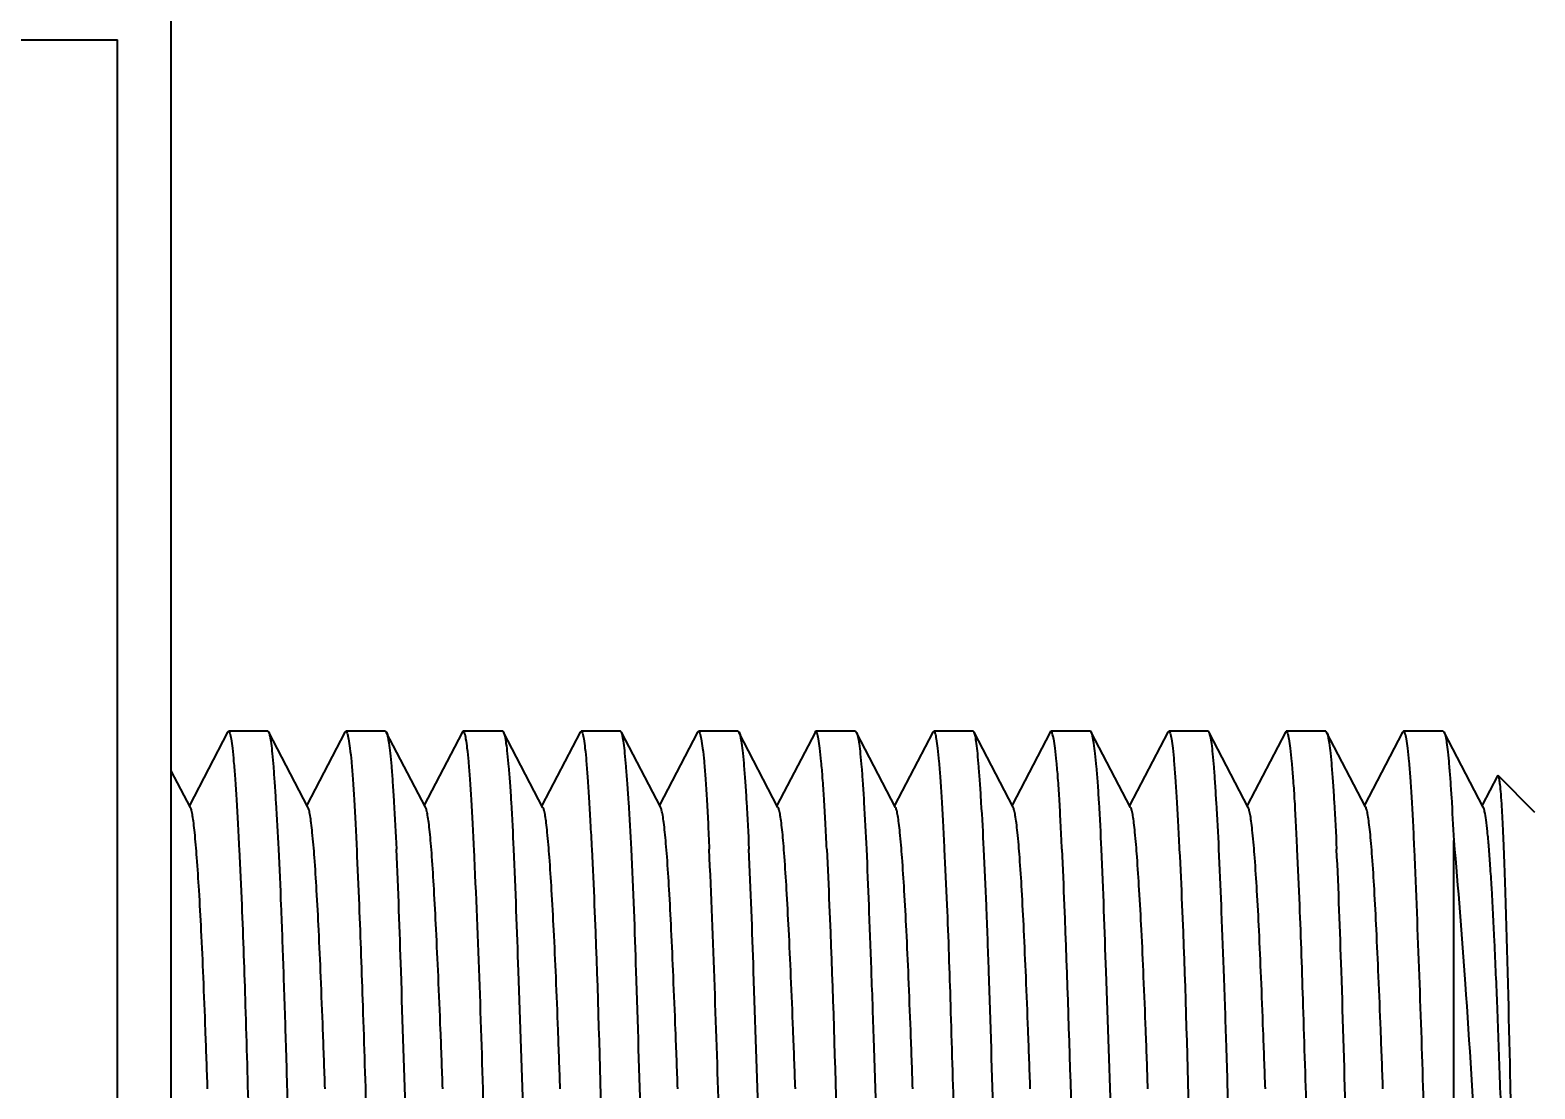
# Model space of a CAD drawing. Header units: millimetres. Extents: x 1035 to 2065, y 1005 to 1731.
# Drawn here: x 1407.97 to 1431.14, y 1283.4 to 1299.7 of the extents above; entities that cross this region are included whole.
import ezdxf

# ---------------------------------------------------------------- set-up
doc = ezdxf.new("R2010")
doc.units = ezdxf.units.MM
doc.layers.add('标注', color=1, linetype='Continuous')
doc.styles.add('Daelim Dimension', font='')
doc.styles.get('Daelim Dimension').set_extended_font_data('NanumGothic')
doc.dimstyles.new('DEFAULT', dxfattribs={"dimscale": 2, "dimtxt": 2, "dimasz": 2, "dimexe": 0, "dimexo": 2, "dimgap": 1, "dimtad": 1, "dimdec": 1, "dimzin": 9, "dimdsep": 46, "dimtxsty": 'Daelim Dimension', "dimcen": 0.5, "dimclrd": 252, "dimclre": 252, "dimclrt": 3, "dimadec": 1, "dimazin": 0, "dimtfac": 1, "dimtdec": 1, "dimtix": 1, "dimtmove": 0, "dimatfit": 3, "dimfxl": 1, "dimtolj": 1, "dimtzin": 1, "dimlwd": 9, "dimlwe": 9, "dimarcsym": 0})

# ---------------------------------------------------------------- blocks, each defined once
blk = doc.blocks.new('*D1')
at = {"layer": 'Defpoints', "color": 0, "transparency": 16777216}
for p in [(1167.456, 1411.888), (1412.495, 1245.923), (1167.456, 1219.145)]:
    blk.add_point(p, dxfattribs=at)
at = {"layer": '标注', "color": 5, "lineweight": 9, "transparency": 16777216}
for p, q in [((1167.456, 1407.888), (1167.456, 1219.145)), ((1412.495, 1241.923), (1412.495, 1219.145)), ((1408.495, 1219.145), (1171.456, 1219.145))]:
    blk.add_line(p, q, dxfattribs=at)
at = {"layer": '标注', "color": 5, "transparency": 16777216}
for points in [[(1171.456, 1219.812), (1171.456, 1218.479), (1167.456, 1219.145)], [(1408.495, 1219.812), (1408.495, 1218.479), (1412.495, 1219.145)]]:
    blk.add_solid(points, dxfattribs=at)
at = {"layer": '标注', "color": 7, "transparency": 16777216, "insert": (1289.976, 1228.766), "char_height": 14, "attachment_point": 5, "style": 'Daelim Dimension'}
blk.add_mtext('\\A1;245', dxfattribs=at)
blk = doc.blocks.new('*D3')
at = {"layer": 'Defpoints', "color": 0, "transparency": 16777216}
for p in [(1241.39, 1396.817), (1412.495, 1248.343), (1412.495, 1245.923)]:
    blk.add_point(p, dxfattribs=at)
at = {"layer": '标注', "color": 5, "lineweight": 9, "transparency": 16777216}
for p, q in [((1241.39, 1392.817), (1241.39, 1248.343)), ((1412.495, 1249.923), (1412.495, 1248.343)), ((1245.39, 1248.343), (1408.495, 1248.343))]:
    blk.add_line(p, q, dxfattribs=at)
at = {"layer": '标注', "color": 5, "transparency": 16777216}
for points in [[(1245.39, 1249.009), (1245.39, 1247.676), (1241.39, 1248.343)], [(1408.495, 1249.009), (1408.495, 1247.676), (1412.495, 1248.343)]]:
    blk.add_solid(points, dxfattribs=at)
at = {"layer": '标注', "color": 7, "transparency": 16777216, "insert": (1326.942, 1257.813), "char_height": 14, "attachment_point": 5, "style": 'Daelim Dimension'}
blk.add_mtext('\\A1;171', dxfattribs=at)

msp = doc.modelspace()

# ---------------------------------------------------------------- linework, layer by layer
at = {"color": 7, "linetype": 'Continuous'}
for p, q in [((1410.141, 1282.83), (1410.141, 1305.059)), ((1406.655, 1299.553), (1409.314, 1299.553)), ((1409.314, 1245.045), (1409.314, 1299.553)), ((1411.009, 1288.891), (1410.42, 1287.761)), ((1411.008, 1288.891), (1411.022, 1288.905)), ((1411.629, 1288.905), (1411.022, 1288.905)), ((1411.645, 1288.89), (1411.63, 1288.905)), ((1412.246, 1287.738), (1411.645, 1288.89)), ((1412.816, 1288.893), (1412.23, 1287.768)), ((1412.816, 1288.893), (1412.828, 1288.905)), ((1413.44, 1288.905), (1412.829, 1288.905)), ((1413.44, 1288.905), (1413.454, 1288.893)), ((1414.054, 1287.736), (1413.451, 1288.893)), ((1414.623, 1288.889), (1414.038, 1287.767)), ((1414.638, 1288.905), (1414.623, 1288.889)), ((1415.246, 1288.905), (1414.638, 1288.905)), ((1415.261, 1288.89), (1415.246, 1288.905)), ((1415.865, 1287.729), (1415.259, 1288.89)), ((1416.438, 1288.89), (1415.849, 1287.761)), ((1416.437, 1288.89), (1416.452, 1288.905)), ((1417.06, 1288.905), (1416.452, 1288.905)), ((1417.074, 1288.892), (1417.06, 1288.905)), ((1417.674, 1287.74), (1417.074, 1288.892)), ((1418.244, 1288.892), (1417.659, 1287.769)), ((1418.244, 1288.892), (1418.258, 1288.905)), ((1418.87, 1288.905), (1418.258, 1288.905)), ((1418.87, 1288.905), (1418.884, 1288.892)), ((1419.484, 1287.732), (1418.879, 1288.892)), ((1420.055, 1288.889), (1419.468, 1287.763)), ((1420.068, 1288.905), (1420.052, 1288.889)), ((1420.677, 1288.905), (1420.068, 1288.905)), ((1420.677, 1288.905), (1420.692, 1288.889)), ((1421.296, 1287.73), (1420.691, 1288.889)), ((1421.869, 1288.892), (1421.28, 1287.762)), ((1421.869, 1288.892), (1421.883, 1288.905)), ((1422.49, 1288.905), (1421.882, 1288.905)), ((1423.105, 1287.739), (1422.505, 1288.891)), ((1423.676, 1288.893), (1423.09, 1287.769)), ((1423.688, 1288.905), (1423.676, 1288.893)), ((1424.296, 1288.905), (1423.689, 1288.905)), ((1424.31, 1288.891), (1424.296, 1288.905)), ((1424.915, 1287.73), (1424.309, 1288.891)), ((1425.488, 1288.89), (1424.899, 1287.761)), ((1425.487, 1288.89), (1425.502, 1288.905)), ((1426.108, 1288.905), (1425.502, 1288.905)), ((1426.124, 1288.889), (1426.108, 1288.905)), ((1426.726, 1287.734), (1426.124, 1288.889)), ((1427.299, 1288.893), (1426.71, 1287.765)), ((1427.298, 1288.893), (1427.31, 1288.905)), ((1427.92, 1288.905), (1427.31, 1288.905)), ((1427.92, 1288.905), (1427.934, 1288.893)), ((1428.534, 1287.74), (1427.933, 1288.893)), ((1429.104, 1288.891), (1428.519, 1287.769)), ((1429.118, 1288.905), (1429.104, 1288.891)), ((1429.73, 1288.905), (1429.119, 1288.905)), ((1429.73, 1288.905), (1429.745, 1288.891)), ((1430.345, 1287.739), (1429.745, 1288.891)), ((1410.436, 1287.73), (1410.141, 1288.295)), ((1430.563, 1288.218), (1430.329, 1287.77)), ((1430.563, 1288.219), (1430.573, 1288.223)), ((1431.141, 1287.655), (1430.573, 1288.223)), ((1429.891, 1282.531), (1429.891, 1287.222))]:
    msp.add_line(p, q, dxfattribs=at)
for centre, radius, start, end in [((1195.504, 1277.041), 219.531, 1.52277, 2.62389), ((1132.388, 1274.628), 286.309, 1.64765, 2.49488), ((1133.592, 1274.292), 295.97, 1.7225, 2.47844)]:
    msp.add_arc(centre, radius, start, end, dxfattribs=at)
for points, knots in [([(1411.022, 1288.905), (1411.026, 1288.905), (1411.036, 1288.894), (1411.049, 1288.856), (1411.066, 1288.769), (1411.084, 1288.625), (1411.104, 1288.423), (1411.125, 1288.166), (1411.145, 1287.855), (1411.166, 1287.49), (1411.179, 1287.23), (1411.186, 1287.091)], [0, 0, 0, 0, 0.006781, 0.019886, 0.068779, 0.148737, 0.259667, 0.401054, 0.572244, 0.772316, 1, 1, 1, 1]), ([(1411.796, 1287.091), (1411.784, 1287.331), (1411.765, 1287.67), (1411.738, 1288.091), (1411.72, 1288.341), (1411.703, 1288.545), (1411.686, 1288.703), (1411.668, 1288.813), (1411.655, 1288.871), (1411.645, 1288.89)], [0, 0, 0, 0, 0.398727, 0.562479, 0.701337, 0.814811, 0.902479, 0.964143, 1, 1, 1, 1]), ([(1412.828, 1288.905), (1412.833, 1288.905), (1412.842, 1288.894), (1412.85, 1288.872), (1412.861, 1288.835), (1412.876, 1288.758), (1412.895, 1288.625), (1412.917, 1288.424), (1412.938, 1288.166), (1412.959, 1287.855), (1412.978, 1287.49), (1412.99, 1287.23), (1412.996, 1287.091)], [0, 0, 0, 0, 0.006754, 0.019933, 0.040632, 0.069047, 0.149134, 0.260106, 0.401457, 0.572549, 0.77248, 1, 1, 1, 1]), ([(1413.454, 1288.893), (1413.464, 1288.875), (1413.477, 1288.819), (1413.496, 1288.711), (1413.514, 1288.555), (1413.533, 1288.351), (1413.551, 1288.1), (1413.578, 1287.675), (1413.596, 1287.333), (1413.607, 1287.091)], [0, 0, 0, 0, 0.034066, 0.094474, 0.181419, 0.294688, 0.433831, 0.598336, 1, 1, 1, 1]), ([(1414.805, 1287.091), (1414.798, 1287.23), (1414.786, 1287.49), (1414.765, 1287.855), (1414.744, 1288.166), (1414.724, 1288.423), (1414.703, 1288.625), (1414.684, 1288.769), (1414.666, 1288.856), (1414.652, 1288.894), (1414.642, 1288.905), (1414.638, 1288.905)], [0, 0, 0, 0, 0.227526, 0.427483, 0.598575, 0.739875, 0.850763, 0.930768, 0.979818, 0.99305, 1, 1, 1, 1]), ([(1415.417, 1287.091), (1415.406, 1287.332), (1415.389, 1287.67), (1415.362, 1288.093), (1415.342, 1288.343), (1415.323, 1288.547), (1415.304, 1288.704), (1415.285, 1288.814), (1415.271, 1288.871), (1415.261, 1288.89)], [0, 0, 0, 0, 0.398888, 0.562719, 0.701626, 0.815112, 0.902764, 0.964332, 1, 1, 1, 1]), ([(1416.452, 1288.905), (1416.456, 1288.905), (1416.466, 1288.894), (1416.48, 1288.856), (1416.497, 1288.769), (1416.515, 1288.625), (1416.535, 1288.423), (1416.554, 1288.166), (1416.574, 1287.854), (1416.595, 1287.49), (1416.609, 1287.23), (1416.616, 1287.091)], [0, 0, 0, 0, 0.006924, 0.020105, 0.069034, 0.14897, 0.259849, 0.401176, 0.572348, 0.772385, 1, 1, 1, 1]), ([(1417.227, 1287.091), (1417.214, 1287.333), (1417.195, 1287.673), (1417.167, 1288.097), (1417.148, 1288.348), (1417.13, 1288.552), (1417.113, 1288.709), (1417.096, 1288.817), (1417.084, 1288.874), (1417.074, 1288.892)], [0, 0, 0, 0, 0.400947, 0.565286, 0.704381, 0.817716, 0.904839, 0.965539, 1, 1, 1, 1]), ([(1418.258, 1288.905), (1418.262, 1288.905), (1418.272, 1288.894), (1418.287, 1288.856), (1418.306, 1288.77), (1418.327, 1288.626), (1418.348, 1288.424), (1418.369, 1288.167), (1418.389, 1287.855), (1418.408, 1287.49), (1418.419, 1287.23), (1418.425, 1287.091)], [0, 0, 0, 0, 0.00698, 0.02025, 0.069375, 0.149429, 0.260325, 0.401598, 0.572624, 0.772512, 1, 1, 1, 1]), ([(1418.884, 1288.892), (1418.894, 1288.874), (1418.907, 1288.817), (1418.926, 1288.709), (1418.944, 1288.552), (1418.963, 1288.349), (1418.981, 1288.098), (1419.009, 1287.674), (1419.026, 1287.333), (1419.037, 1287.091)], [0, 0, 0, 0, 0.034498, 0.095221, 0.18235, 0.295673, 0.434752, 0.59908, 1, 1, 1, 1]), ([(1420.235, 1287.091), (1420.228, 1287.23), (1420.215, 1287.49), (1420.195, 1287.854), (1420.174, 1288.166), (1420.154, 1288.423), (1420.133, 1288.625), (1420.114, 1288.769), (1420.096, 1288.856), (1420.082, 1288.894), (1420.072, 1288.905), (1420.068, 1288.905)], [0, 0, 0, 0, 0.227525, 0.427461, 0.598537, 0.739836, 0.850734, 0.93075, 0.979809, 0.993047, 1, 1, 1, 1]), ([(1420.692, 1288.889), (1420.702, 1288.87), (1420.717, 1288.811), (1420.736, 1288.701), (1420.755, 1288.543), (1420.773, 1288.339), (1420.791, 1288.089), (1420.818, 1287.668), (1420.835, 1287.331), (1420.846, 1287.091)], [0, 0, 0, 0, 0.036485, 0.098621, 0.186553, 0.300085, 0.438823, 0.60229, 1, 1, 1, 1]), ([(1421.883, 1288.905), (1421.887, 1288.905), (1421.896, 1288.894), (1421.909, 1288.856), (1421.926, 1288.769), (1421.944, 1288.625), (1421.964, 1288.423), (1421.985, 1288.167), (1422.006, 1287.855), (1422.026, 1287.491), (1422.039, 1287.231), (1422.046, 1287.092)], [0, 0, 0, 0, 0.006713, 0.019794, 0.068682, 0.148661, 0.259629, 0.40105, 0.572258, 0.772327, 1, 1, 1, 1]), ([(1422.505, 1288.891), (1422.504, 1288.893), (1422.501, 1288.899), (1422.495, 1288.905), (1422.49, 1288.905)], [0, 0, 0, 0, 0.344267, 1, 1, 1, 1]), ([(1422.656, 1287.092), (1422.644, 1287.332), (1422.625, 1287.671), (1422.597, 1288.093), (1422.579, 1288.343), (1422.562, 1288.547), (1422.545, 1288.704), (1422.528, 1288.814), (1422.515, 1288.872), (1422.505, 1288.891)], [0, 0, 0, 0, 0.399237, 0.563156, 0.702082, 0.815522, 0.903061, 0.964479, 1, 1, 1, 1]), ([(1423.856, 1287.091), (1423.85, 1287.23), (1423.838, 1287.49), (1423.819, 1287.855), (1423.799, 1288.166), (1423.777, 1288.424), (1423.756, 1288.625), (1423.737, 1288.758), (1423.721, 1288.835), (1423.71, 1288.872), (1423.702, 1288.894), (1423.692, 1288.905), (1423.688, 1288.905)], [0, 0, 0, 0, 0.227493, 0.427402, 0.598472, 0.739804, 0.850765, 0.930856, 0.95928, 0.979996, 0.993202, 1, 1, 1, 1]), ([(1424.467, 1287.091), (1424.456, 1287.332), (1424.439, 1287.671), (1424.412, 1288.094), (1424.392, 1288.344), (1424.372, 1288.548), (1424.353, 1288.706), (1424.334, 1288.815), (1424.32, 1288.872), (1424.31, 1288.891)], [0, 0, 0, 0, 0.399401, 0.563339, 0.702288, 0.815747, 0.903277, 0.964649, 1, 1, 1, 1]), ([(1425.502, 1288.905), (1425.506, 1288.905), (1425.516, 1288.895), (1425.53, 1288.856), (1425.548, 1288.77), (1425.566, 1288.625), (1425.585, 1288.424), (1425.604, 1288.166), (1425.624, 1287.855), (1425.645, 1287.49), (1425.658, 1287.23), (1425.665, 1287.091)], [0, 0, 0, 0, 0.006979, 0.020173, 0.069112, 0.149033, 0.259882, 0.401183, 0.572318, 0.772352, 1, 1, 1, 1]), ([(1426.276, 1287.091), (1426.265, 1287.33), (1426.246, 1287.668), (1426.219, 1288.088), (1426.202, 1288.338), (1426.185, 1288.542), (1426.167, 1288.7), (1426.149, 1288.81), (1426.134, 1288.869), (1426.124, 1288.889)], [0, 0, 0, 0, 0.397441, 0.560841, 0.699547, 0.813086, 0.901072, 0.96332, 1, 1, 1, 1]), ([(1427.31, 1288.905), (1427.314, 1288.905), (1427.324, 1288.894), (1427.331, 1288.872), (1427.341, 1288.835), (1427.356, 1288.758), (1427.374, 1288.625), (1427.395, 1288.424), (1427.417, 1288.166), (1427.438, 1287.855), (1427.457, 1287.49), (1427.47, 1287.23), (1427.476, 1287.091)], [0, 0, 0, 0, 0.006663, 0.01975, 0.040369, 0.06872, 0.148744, 0.259737, 0.401158, 0.572341, 0.772371, 1, 1, 1, 1]), ([(1427.934, 1288.893), (1427.944, 1288.874), (1427.957, 1288.818), (1427.976, 1288.71), (1427.994, 1288.553), (1428.013, 1288.349), (1428.032, 1288.098), (1428.058, 1287.674), (1428.075, 1287.333), (1428.087, 1287.091)], [0, 0, 0, 0, 0.034392, 0.095043, 0.18214, 0.295462, 0.434554, 0.598903, 1, 1, 1, 1]), ([(1429.286, 1287.091), (1429.28, 1287.23), (1429.268, 1287.49), (1429.249, 1287.854), (1429.229, 1288.166), (1429.208, 1288.423), (1429.187, 1288.625), (1429.167, 1288.77), (1429.148, 1288.856), (1429.133, 1288.894), (1429.122, 1288.905), (1429.118, 1288.905)], [0, 0, 0, 0, 0.227403, 0.427236, 0.598228, 0.739473, 0.850359, 0.930428, 0.979609, 0.992937, 1, 1, 1, 1]), ([(1429.745, 1288.891), (1429.754, 1288.873), (1429.767, 1288.819), (1429.785, 1288.718), (1429.802, 1288.572), (1429.82, 1288.383), (1429.838, 1288.151), (1429.864, 1287.759), (1429.88, 1287.445), (1429.891, 1287.222)], [0, 0, 0, 0, 0.035914, 0.097572, 0.185206, 0.298599, 0.437378, 0.601085, 1, 1, 1, 1]), ([(1430.573, 1288.223), (1430.576, 1288.219), (1430.581, 1288.205), (1430.588, 1288.178), (1430.594, 1288.137), (1430.604, 1288.056), (1430.616, 1287.922), (1430.629, 1287.721), (1430.643, 1287.468), (1430.656, 1287.165), (1430.67, 1286.813), (1430.678, 1286.562), (1430.683, 1286.429)], [0, 0, 0, 0, 0.008439, 0.024, 0.046918, 0.077226, 0.159958, 0.271928, 0.412648, 0.581563, 0.777755, 1, 1, 1, 1]), ([(1410.7, 1283.4), (1410.69, 1283.7), (1410.67, 1284.272), (1410.638, 1285.085), (1410.606, 1285.804), (1410.573, 1286.419), (1410.539, 1286.922), (1410.511, 1287.267), (1410.488, 1287.481), (1410.472, 1287.594), (1410.457, 1287.675), (1410.445, 1287.718), (1410.438, 1287.734)], [0, 0, 0, 0, 0.207422, 0.39539, 0.56167, 0.704148, 0.820789, 0.909638, 0.943167, 0.969366, 0.988267, 1, 1, 1, 1]), ([(1412.51, 1283.4), (1412.499, 1283.702), (1412.478, 1284.276), (1412.446, 1285.09), (1412.415, 1285.808), (1412.383, 1286.421), (1412.351, 1286.923), (1412.322, 1287.268), (1412.298, 1287.483), (1412.282, 1287.597), (1412.266, 1287.679), (1412.253, 1287.723), (1412.246, 1287.738)], [0, 0, 0, 0, 0.208026, 0.396084, 0.561874, 0.703584, 0.819617, 0.908512, 0.942364, 0.968953, 0.988169, 1, 1, 1, 1]), ([(1414.322, 1283.399), (1414.311, 1283.702), (1414.29, 1284.28), (1414.256, 1285.099), (1414.222, 1285.822), (1414.19, 1286.437), (1414.163, 1286.878), (1414.14, 1287.172), (1414.124, 1287.346), (1414.108, 1287.49), (1414.092, 1287.602), (1414.076, 1287.681), (1414.063, 1287.724), (1414.055, 1287.739)], [0, 0, 0, 0, 0.209043, 0.398481, 0.565514, 0.707531, 0.822917, 0.870278, 0.910602, 0.943786, 0.969754, 0.988471, 1, 1, 1, 1]), ([(1416.131, 1283.4), (1416.12, 1283.701), (1416.1, 1284.275), (1416.068, 1285.089), (1416.035, 1285.809), (1416.002, 1286.425), (1415.969, 1286.927), (1415.941, 1287.271), (1415.918, 1287.483), (1415.903, 1287.595), (1415.887, 1287.676), (1415.875, 1287.719), (1415.868, 1287.734)], [0, 0, 0, 0, 0.207811, 0.396228, 0.562902, 0.705557, 0.821977, 0.91024, 0.943534, 0.969565, 0.988348, 1, 1, 1, 1]), ([(1417.941, 1283.4), (1417.93, 1283.702), (1417.909, 1284.279), (1417.875, 1285.097), (1417.843, 1285.818), (1417.812, 1286.431), (1417.784, 1286.873), (1417.761, 1287.168), (1417.744, 1287.344), (1417.728, 1287.488), (1417.712, 1287.602), (1417.695, 1287.682), (1417.683, 1287.725), (1417.675, 1287.74)], [0, 0, 0, 0, 0.208851, 0.397831, 0.564129, 0.705814, 0.821406, 0.869016, 0.909637, 0.943136, 0.969402, 0.98835, 1, 1, 1, 1]), ([(1419.752, 1283.4), (1419.741, 1283.702), (1419.72, 1284.278), (1419.687, 1285.096), (1419.653, 1285.819), (1419.62, 1286.434), (1419.592, 1286.876), (1419.57, 1287.17), (1419.554, 1287.344), (1419.538, 1287.487), (1419.522, 1287.599), (1419.507, 1287.679), (1419.494, 1287.721), (1419.487, 1287.736)], [0, 0, 0, 0, 0.208638, 0.397815, 0.564937, 0.707435, 0.823086, 0.870466, 0.910754, 0.943873, 0.969781, 0.98846, 1, 1, 1, 1]), ([(1421.56, 1283.4), (1421.55, 1283.7), (1421.529, 1284.272), (1421.498, 1285.085), (1421.466, 1285.803), (1421.433, 1286.418), (1421.4, 1286.921), (1421.371, 1287.267), (1421.348, 1287.481), (1421.332, 1287.594), (1421.317, 1287.675), (1421.305, 1287.718), (1421.298, 1287.734)], [0, 0, 0, 0, 0.207347, 0.395212, 0.561385, 0.703793, 0.820447, 0.909438, 0.943046, 0.969304, 0.988245, 1, 1, 1, 1]), ([(1423.37, 1283.399), (1423.36, 1283.701), (1423.338, 1284.276), (1423.306, 1285.091), (1423.274, 1285.809), (1423.243, 1286.423), (1423.211, 1286.924), (1423.183, 1287.269), (1423.158, 1287.484), (1423.142, 1287.599), (1423.125, 1287.68), (1423.113, 1287.724), (1423.105, 1287.739)], [0, 0, 0, 0, 0.208219, 0.396458, 0.562315, 0.704001, 0.819938, 0.908704, 0.942494, 0.969031, 0.988203, 1, 1, 1, 1]), ([(1425.181, 1283.4), (1425.171, 1283.701), (1425.15, 1284.276), (1425.118, 1285.091), (1425.085, 1285.812), (1425.051, 1286.428), (1425.018, 1286.929), (1424.991, 1287.272), (1424.968, 1287.484), (1424.953, 1287.596), (1424.937, 1287.676), (1424.925, 1287.719), (1424.917, 1287.734)], [0, 0, 0, 0, 0.208009, 0.396627, 0.563443, 0.706124, 0.822375, 0.910428, 0.943655, 0.969639, 0.988381, 1, 1, 1, 1]), ([(1426.99, 1283.4), (1426.979, 1283.7), (1426.959, 1284.272), (1426.927, 1285.084), (1426.896, 1285.801), (1426.864, 1286.415), (1426.831, 1286.918), (1426.802, 1287.264), (1426.778, 1287.48), (1426.762, 1287.594), (1426.746, 1287.676), (1426.735, 1287.72), (1426.727, 1287.735)], [0, 0, 0, 0, 0.207354, 0.394985, 0.560778, 0.702812, 0.819304, 0.908567, 0.942491, 0.969046, 0.988173, 1, 1, 1, 1]), ([(1428.801, 1283.4), (1428.79, 1283.703), (1428.769, 1284.28), (1428.735, 1285.098), (1428.703, 1285.819), (1428.672, 1286.433), (1428.644, 1286.875), (1428.621, 1287.169), (1428.604, 1287.345), (1428.588, 1287.489), (1428.572, 1287.602), (1428.555, 1287.682), (1428.543, 1287.725), (1428.535, 1287.74)], [0, 0, 0, 0, 0.208952, 0.398083, 0.564515, 0.706217, 0.821745, 0.869293, 0.909849, 0.943284, 0.969484, 0.988378, 1, 1, 1, 1]), ([(1431.041, 1270.006), (1431.007, 1270.736), (1430.946, 1272.366), (1430.863, 1274.984), (1430.794, 1277.369), (1430.737, 1279.342), (1430.694, 1280.792), (1430.651, 1282.174), (1430.608, 1283.456), (1430.566, 1284.61), (1430.523, 1285.609), (1430.486, 1286.334), (1430.456, 1286.82), (1430.434, 1287.108), (1430.413, 1287.344), (1430.393, 1287.525), (1430.372, 1287.651), (1430.357, 1287.718), (1430.345, 1287.74)], [0, 0, 0, 0, 0.123523, 0.275618, 0.44252, 0.52684, 0.609166, 0.687635, 0.760473, 0.82601, 0.882748, 0.929442, 0.948677, 0.965002, 0.978336, 0.988633, 0.995858, 1, 1, 1, 1]), ([(1429.891, 1287.223), (1429.959, 1286.49), (1430.086, 1284.826), (1430.189, 1283.162), (1430.245, 1282.233)], [0, 0, 0, 0, 0.441987, 1, 1, 1, 1]), ([(1411.186, 1287.091), (1411.2, 1286.804), (1411.238, 1286.001), (1411.284, 1284.596), (1411.316, 1283.477), (1411.334, 1282.875)], [0, 0, 0, 0, 0.204175, 0.571613, 1, 1, 1, 1]), ([(1411.944, 1282.827), (1411.933, 1283.242), (1411.911, 1284.036), (1411.874, 1285.168), (1411.837, 1286.174), (1411.811, 1286.802), (1411.796, 1287.091)], [0, 0, 0, 0, 0.291784, 0.558623, 0.796075, 1, 1, 1, 1]), ([(1412.996, 1287.091), (1413.009, 1286.804), (1413.044, 1285.998), (1413.092, 1284.588), (1413.129, 1283.465), (1413.148, 1282.861)], [0, 0, 0, 0, 0.204087, 0.571537, 1, 1, 1, 1]), ([(1413.754, 1282.832), (1413.73, 1283.625), (1413.686, 1285.045), (1413.638, 1286.465), (1413.607, 1287.091)], [0, 0, 0, 0, 0.558615, 1, 1, 1, 1]), ([(1415.567, 1282.83), (1415.544, 1283.623), (1415.494, 1285.044), (1415.444, 1286.465), (1415.417, 1287.091)], [0, 0, 0, 0, 0.558625, 1, 1, 1, 1]), ([(1416.616, 1287.091), (1416.63, 1286.805), (1416.696, 1285.401), (1416.732, 1283.997), (1416.764, 1282.879)], [0, 0, 0, 0, 0.204193, 1, 1, 1, 1]), ([(1417.373, 1282.827), (1417.351, 1283.621), (1417.309, 1285.043), (1417.259, 1286.464), (1417.227, 1287.091)], [0, 0, 0, 0, 0.558617, 1, 1, 1, 1]), ([(1419.186, 1282.818), (1419.161, 1283.614), (1419.115, 1285.039), (1419.066, 1286.463), (1419.037, 1287.091)], [0, 0, 0, 0, 0.558695, 1, 1, 1, 1]), ([(1420.235, 1287.091), (1420.249, 1286.804), (1420.314, 1285.397), (1420.356, 1283.989), (1420.386, 1282.868)], [0, 0, 0, 0, 0.204134, 1, 1, 1, 1]), ([(1420.846, 1287.091), (1420.859, 1286.801), (1420.883, 1286.174), (1420.921, 1285.167), (1420.962, 1284.035), (1420.986, 1283.24), (1420.998, 1282.825)], [0, 0, 0, 0, 0.203899, 0.441356, 0.708211, 1, 1, 1, 1]), ([(1422.046, 1287.092), (1422.06, 1286.806), (1422.098, 1286.005), (1422.143, 1284.603), (1422.176, 1283.487), (1422.194, 1282.886)], [0, 0, 0, 0, 0.2042, 0.57165, 1, 1, 1, 1]), ([(1422.805, 1282.833), (1422.783, 1283.626), (1422.749, 1284.757), (1422.697, 1286.176), (1422.671, 1286.803), (1422.656, 1287.092)], [0, 0, 0, 0, 0.558646, 0.796067, 1, 1, 1, 1]), ([(1423.856, 1287.091), (1423.869, 1286.804), (1423.928, 1285.397), (1423.972, 1283.989), (1424.006, 1282.869)], [0, 0, 0, 0, 0.204119, 1, 1, 1, 1]), ([(1424.617, 1282.821), (1424.593, 1283.616), (1424.544, 1285.04), (1424.494, 1286.463), (1424.467, 1287.091)], [0, 0, 0, 0, 0.558681, 1, 1, 1, 1]), ([(1425.665, 1287.091), (1425.68, 1286.805), (1425.746, 1285.4), (1425.783, 1283.994), (1425.814, 1282.875)], [0, 0, 0, 0, 0.204177, 1, 1, 1, 1]), ([(1426.426, 1282.825), (1426.415, 1283.24), (1426.393, 1284.035), (1426.353, 1285.167), (1426.314, 1286.174), (1426.29, 1286.801), (1426.276, 1287.091)], [0, 0, 0, 0, 0.29179, 0.558639, 0.796092, 1, 1, 1, 1]), ([(1427.476, 1287.091), (1427.49, 1286.804), (1427.526, 1286), (1427.571, 1284.591), (1427.607, 1283.47), (1427.626, 1282.867)], [0, 0, 0, 0, 0.204129, 0.571567, 1, 1, 1, 1]), ([(1428.233, 1282.837), (1428.21, 1283.629), (1428.169, 1285.048), (1428.119, 1286.466), (1428.087, 1287.091)], [0, 0, 0, 0, 0.558568, 1, 1, 1, 1]), ([(1430.683, 1286.429), (1430.714, 1285.488), (1430.765, 1283.324), (1430.833, 1279.839), (1430.902, 1276.077), (1430.952, 1273.538), (1430.98, 1272.321)], [0, 0, 0, 0, 0.200097, 0.460166, 0.741168, 1, 1, 1, 1])]:
    msp.add_open_spline(points, degree=3, knots=knots, dxfattribs=at)

# ---------------------------------------------------------------- dimensions: what is measured, and where the dimension line sits
at = {"layer": '标注', "color": 5}
for base, p1, p2, picture, middle in [((1167.456, 1219.145), (1412.495, 1245.923), (1167.456, 1411.888), '*D1', (1289.976, 1228.766)), ((1412.495, 1248.343), (1241.39, 1396.817), (1412.495, 1245.923), '*D3', (1326.942, 1257.813))]:
    dim = msp.add_linear_dim(base=base, p1=p1, p2=p2, dimstyle='DEFAULT', override={"dimtxt": 7, "dimdec": 0, "dimclrd": 5, "dimclre": 5, "dimclrt": 7}, dxfattribs=at)
    dim.commit()
    dim.dimension.update_dxf_attribs({"geometry": picture, "text_midpoint": middle})

doc.saveas('drawing.dxf')
